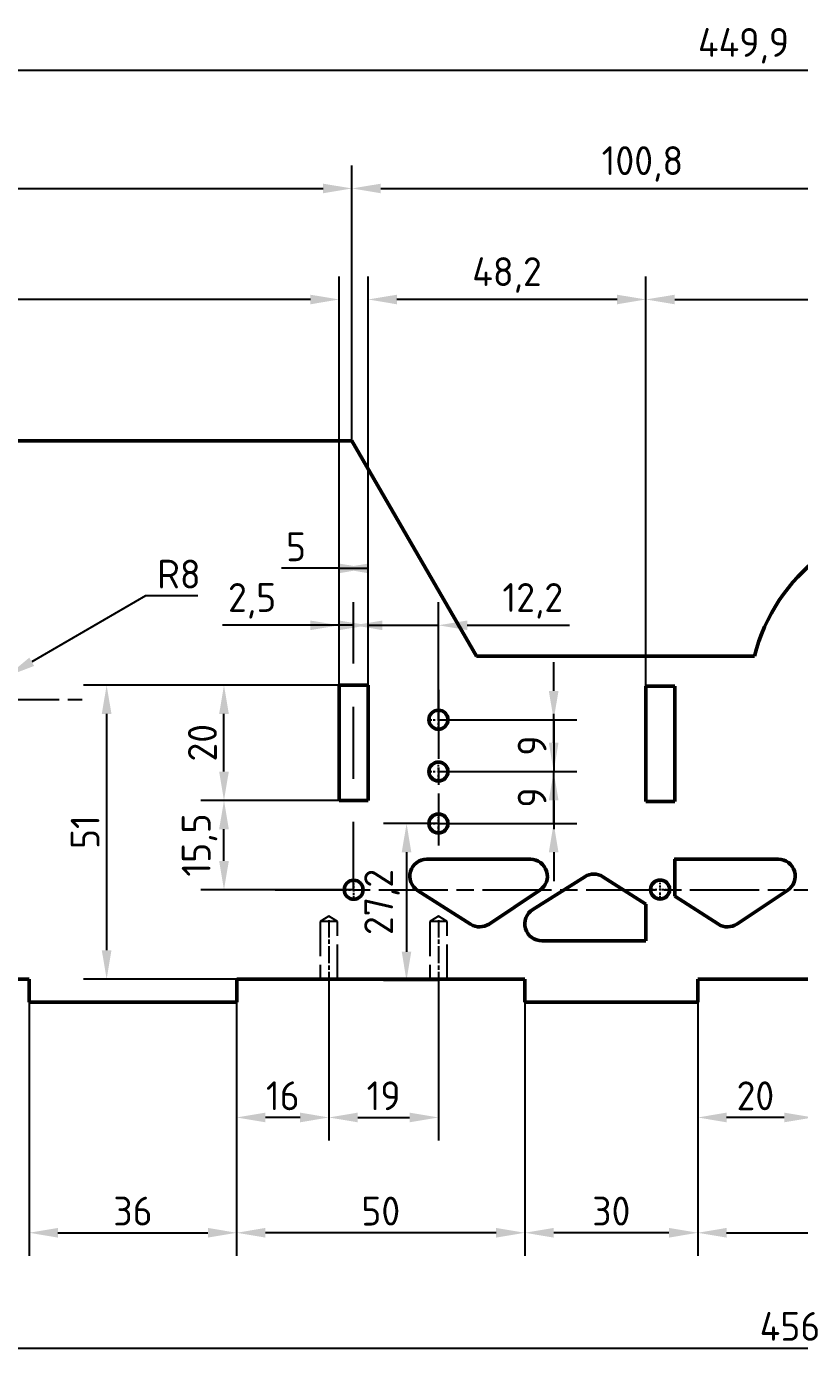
# Model space of a CAD drawing. Header units: millimetres. Extents: x -1615 to 4166, y 5 to 3174.
# Drawn here: x 147.2 to 214.2, y 495.9 to 612.5 of the extents above; entities that cross this region are included whole.
import ezdxf

# ---------------------------------------------------------------- set-up
doc = ezdxf.new("R2010")
doc.units = ezdxf.units.MM
doc.header["$LTSCALE"] = 0.25
doc.header["$PDSIZE"] = -1
for name, pattern in [('ACAD_ISO02W100', [15, 12, -3]), ('ACAD_ISO08W100', [36, 24, -3, 6, -3]), ('CENTER2', [1.125, 0.75, -0.125, 0.125, -0.125])]:
    doc.linetypes.add(name, pattern=pattern)
for name, color, linetype, lineweight in [('duong tam', 2, 'ACAD_ISO08W100', 25), ('kich thuoc', 1, 'Continuous', 25), ('Net dam', 7, 'Continuous', 50), ('netdut', 6, 'ACAD_ISO02W100', 25)]:
    doc.layers.add(name, color=color, linetype=linetype, lineweight=lineweight)
doc.styles.get("Standard").update_dxf_attribs({"font": ''})
doc.styles.get('Standard').set_extended_font_data('TCVN 7284')
doc.dimstyles.new('Ratio 2', dxfattribs={"dimtxt": 2.5, "dimasz": 2.5, "dimexe": 2, "dimexo": 0, "dimtad": 1, "dimtoh": 1, "dimdec": 1, "dimlfac": 2, "dimzin": 9, "dimtxsty": 'Standard', "dimcen": 2.5, "dimazin": 2, "dimtfac": 1, "dimtdec": 1, "dimtmove": 0, "dimatfit": 3, "dimfxl": 1, "dimtzin": 1, "dimarcsym": 0})

# ---------------------------------------------------------------- blocks, each defined once
blk = doc.blocks.new('*U512')
at = {"layer": 'duong tam', "color": 0, "linetype": 'CENTER2', "transparency": 16777216}
for p, q in [((-0.945, 0), (-0.165, 0)), ((0, 0.165), (0, 0.945)), ((0.165, 0), (0.945, 0)), ((0, -0.945), (0, -0.165))]:
    blk.add_line(p, q, dxfattribs=at)
at = {"layer": 'duong tam', "color": 0, "linetype": 'Continuous', "transparency": 16777216}
for p, q in [((-0.0825, 0), (0.0825, 0)), ((0, -0.0825), (0, 0.0825))]:
    blk.add_line(p, q, dxfattribs=at)
blk = doc.blocks.new('*U513')
at = {"layer": 'duong tam', "color": 0, "linetype": 'CENTER2', "transparency": 16777216}
for p, q in [((-0.945, 0), (-0.165, 0)), ((0, 0.165), (0, 0.945)), ((0.165, 0), (0.945, 0)), ((0, -0.945), (0, -0.165))]:
    blk.add_line(p, q, dxfattribs=at)
at = {"layer": 'duong tam', "color": 0, "linetype": 'Continuous', "transparency": 16777216}
for p, q in [((-0.0825, 0), (0.0825, 0)), ((0, -0.0825), (0, 0.0825))]:
    blk.add_line(p, q, dxfattribs=at)
blk = doc.blocks.new('*U535')
at = {"layer": 'duong tam', "color": 0, "ltscale": 0.25, "transparency": 16777216}
blk.add_line((0, 2.62), (0, -2.62), dxfattribs=at)
blk = doc.blocks.new('*U536')
at = {"layer": 'duong tam', "color": 0, "ltscale": 0.25, "transparency": 16777216}
blk.add_line((0, 2.62), (0, -2.62), dxfattribs=at)
blk = doc.blocks.new('*D541')
at = {"layer": 'Defpoints', "color": 0, "transparency": 16777216}
for p in [(145.48, 556.19), (142.02, 554.18)]:
    blk.add_point(p, dxfattribs=at)
at = {"layer": 'kich thuoc', "color": 0, "lineweight": -2, "transparency": 16777216}
for p, q in [((157.51, 563.18), (147.64, 557.45)), ((162.04, 563.18), (157.51, 563.18)), ((142.02, 554.18), (145.48, 556.19))]:
    blk.add_line(p, q, dxfattribs=at)
at = {"layer": 'kich thuoc', "color": 0, "transparency": 16777216}
blk.add_solid([(147.43, 557.81), (147.85, 557.09), (145.48, 556.19)], dxfattribs=at)
at = {"layer": 'kich thuoc', "color": 0, "transparency": 16777216, "insert": (160.41, 565.06), "char_height": 2.5, "attachment_point": 5}
blk.add_mtext('R8', dxfattribs=at)
blk = doc.blocks.new('*D543')
at = {"layer": 'Defpoints', "color": 0, "transparency": 16777216}
for p in [(321.86, 608.76), (96.92, 576.63), (321.86, 576.63)]:
    blk.add_point(p, dxfattribs=at)
at = {"layer": 'kich thuoc', "color": 0, "lineweight": -2, "transparency": 16777216}
for p, q in [((96.92, 576.63), (96.92, 610.76)), ((321.86, 576.63), (321.86, 610.76)), ((99.42, 608.76), (319.36, 608.76))]:
    blk.add_line(p, q, dxfattribs=at)
at = {"layer": 'kich thuoc', "color": 0, "transparency": 16777216}
for points in [[(99.42, 609.17), (99.42, 608.34), (96.92, 608.76)], [(319.36, 609.17), (319.36, 608.34), (321.86, 608.76)]]:
    blk.add_solid(points, dxfattribs=at)
at = {"layer": 'kich thuoc', "color": 0, "transparency": 16777216, "insert": (209.39, 610.88), "char_height": 2.5, "attachment_point": 5}
blk.add_mtext('449,9', dxfattribs=at)
blk = doc.blocks.new('*D544')
at = {"layer": 'Defpoints', "color": 0, "transparency": 16777216}
for p in [(175.42, 598.51), (96.92, 576.63), (175.42, 576.63)]:
    blk.add_point(p, dxfattribs=at)
at = {"layer": 'kich thuoc', "color": 0, "lineweight": -2, "transparency": 16777216}
for p, q in [((96.92, 576.63), (96.92, 600.51)), ((175.42, 576.63), (175.42, 600.51)), ((99.42, 598.51), (172.92, 598.51))]:
    blk.add_line(p, q, dxfattribs=at)
at = {"layer": 'kich thuoc', "color": 0, "transparency": 16777216}
for points in [[(99.42, 598.92), (99.42, 598.09), (96.92, 598.51)], [(172.92, 598.92), (172.92, 598.09), (175.42, 598.51)]]:
    blk.add_solid(points, dxfattribs=at)
at = {"layer": 'kich thuoc', "color": 0, "transparency": 16777216, "insert": (136.17, 600.38), "char_height": 2.5, "attachment_point": 5}
blk.add_mtext('157', dxfattribs=at)
blk = doc.blocks.new('*D546')
at = {"layer": 'Defpoints', "color": 0, "transparency": 16777216}
for p in [(175.42, 598.51), (225.82, 598.51), (225.82, 553.93)]:
    blk.add_point(p, dxfattribs=at)
at = {"layer": 'kich thuoc', "color": 0, "lineweight": -2, "transparency": 16777216}
for p, q in [((175.42, 598.51), (175.42, 600.51)), ((225.82, 594.38), (225.82, 600.51)), ((177.92, 598.51), (223.32, 598.51)), ((225.82, 553.93), (225.82, 587))]:
    blk.add_line(p, q, dxfattribs=at)
at = {"layer": 'kich thuoc', "color": 0, "transparency": 16777216}
for points in [[(177.92, 598.92), (177.92, 598.09), (175.42, 598.51)], [(223.32, 598.92), (223.32, 598.09), (225.82, 598.51)]]:
    blk.add_solid(points, dxfattribs=at)
at = {"layer": 'kich thuoc', "color": 0, "transparency": 16777216, "insert": (200.62, 600.63), "char_height": 2.5, "attachment_point": 5}
blk.add_mtext('100,8', dxfattribs=at)
blk = doc.blocks.new('*D559')
at = {"layer": 'Defpoints', "color": 0, "transparency": 16777216}
for p in [(215.42, 529.93), (205.42, 527.93), (205.42, 517.93)]:
    blk.add_point(p, dxfattribs=at)
at = {"layer": 'kich thuoc', "color": 0, "lineweight": -2, "transparency": 16777216}
for p, q in [((215.42, 529.93), (215.42, 515.93)), ((205.42, 527.93), (205.42, 515.93)), ((212.92, 517.93), (207.92, 517.93))]:
    blk.add_line(p, q, dxfattribs=at)
at = {"layer": 'kich thuoc', "color": 0, "transparency": 16777216}
for points in [[(207.92, 518.35), (207.92, 517.51), (205.42, 517.93)], [(212.92, 518.35), (212.92, 517.51), (215.42, 517.93)]]:
    blk.add_solid(points, dxfattribs=at)
at = {"layer": 'kich thuoc', "color": 0, "transparency": 16777216, "insert": (210.42, 519.81), "char_height": 2.5, "attachment_point": 5}
blk.add_mtext('20', dxfattribs=at)
blk = doc.blocks.new('*D561')
at = {"layer": 'Defpoints', "color": 0, "transparency": 16777216}
for p in [(99.42, 527.93), (327.42, 527.93), (327.42, 497.93)]:
    blk.add_point(p, dxfattribs=at)
at = {"layer": 'kich thuoc', "color": 0, "lineweight": -2, "transparency": 16777216}
for p, q in [((99.42, 527.93), (99.42, 495.93)), ((327.42, 527.93), (327.42, 495.93)), ((101.92, 497.93), (324.92, 497.93))]:
    blk.add_line(p, q, dxfattribs=at)
at = {"layer": 'kich thuoc', "color": 0, "transparency": 16777216}
for points in [[(101.92, 498.35), (101.92, 497.51), (99.42, 497.93)], [(324.92, 498.35), (324.92, 497.51), (327.42, 497.93)]]:
    blk.add_solid(points, dxfattribs=at)
at = {"layer": 'kich thuoc', "color": 0, "transparency": 16777216, "insert": (213.42, 499.81), "char_height": 2.5, "attachment_point": 5}
blk.add_mtext('456', dxfattribs=at)
blk = doc.blocks.new('*D564')
at = {"layer": 'Defpoints', "color": 0, "transparency": 16777216}
for p in [(147.42, 527.93), (165.42, 527.93), (165.42, 507.93)]:
    blk.add_point(p, dxfattribs=at)
at = {"layer": 'kich thuoc', "color": 0, "lineweight": -2, "transparency": 16777216}
for p, q in [((147.42, 527.93), (147.42, 505.93)), ((165.42, 527.93), (165.42, 505.93)), ((149.92, 507.93), (162.92, 507.93))]:
    blk.add_line(p, q, dxfattribs=at)
at = {"layer": 'kich thuoc', "color": 0, "transparency": 16777216}
for points in [[(149.92, 508.35), (149.92, 507.51), (147.42, 507.93)], [(162.92, 508.35), (162.92, 507.51), (165.42, 507.93)]]:
    blk.add_solid(points, dxfattribs=at)
at = {"layer": 'kich thuoc', "color": 0, "transparency": 16777216, "insert": (156.42, 509.81), "char_height": 2.5, "attachment_point": 5}
blk.add_mtext('36', dxfattribs=at)
blk = doc.blocks.new('*D565')
at = {"layer": 'Defpoints', "color": 0, "transparency": 16777216}
for p in [(165.42, 527.93), (190.42, 527.93), (165.42, 507.93)]:
    blk.add_point(p, dxfattribs=at)
at = {"layer": 'kich thuoc', "color": 0, "lineweight": -2, "transparency": 16777216}
for p, q in [((165.42, 527.93), (165.42, 505.93)), ((190.42, 527.93), (190.42, 505.93)), ((187.92, 507.93), (167.92, 507.93))]:
    blk.add_line(p, q, dxfattribs=at)
at = {"layer": 'kich thuoc', "color": 0, "transparency": 16777216}
for points in [[(167.92, 508.35), (167.92, 507.51), (165.42, 507.93)], [(187.92, 508.35), (187.92, 507.51), (190.42, 507.93)]]:
    blk.add_solid(points, dxfattribs=at)
at = {"layer": 'kich thuoc', "color": 0, "transparency": 16777216, "insert": (177.92, 509.81), "char_height": 2.5, "attachment_point": 5}
blk.add_mtext('50', dxfattribs=at)
blk = doc.blocks.new('*D566')
at = {"layer": 'Defpoints', "color": 0, "transparency": 16777216}
for p in [(190.42, 527.93), (205.42, 527.93), (190.42, 507.93)]:
    blk.add_point(p, dxfattribs=at)
at = {"layer": 'kich thuoc', "color": 0, "lineweight": -2, "transparency": 16777216}
for p, q in [((190.42, 527.93), (190.42, 505.93)), ((205.42, 527.93), (205.42, 505.93)), ((202.92, 507.93), (192.92, 507.93))]:
    blk.add_line(p, q, dxfattribs=at)
at = {"layer": 'kich thuoc', "color": 0, "transparency": 16777216}
for points in [[(192.92, 508.35), (192.92, 507.51), (190.42, 507.93)], [(202.92, 508.35), (202.92, 507.51), (205.42, 507.93)]]:
    blk.add_solid(points, dxfattribs=at)
at = {"layer": 'kich thuoc', "color": 0, "transparency": 16777216, "insert": (197.92, 509.81), "char_height": 2.5, "attachment_point": 5}
blk.add_mtext('30', dxfattribs=at)
blk = doc.blocks.new('*D567')
at = {"layer": 'Defpoints', "color": 0, "transparency": 16777216}
for p in [(205.42, 527.93), (251.02, 527.93), (251.02, 507.93)]:
    blk.add_point(p, dxfattribs=at)
at = {"layer": 'kich thuoc', "color": 0, "lineweight": -2, "transparency": 16777216}
for p, q in [((205.42, 527.93), (205.42, 505.93)), ((251.02, 527.93), (251.02, 505.93)), ((207.92, 507.93), (248.52, 507.93))]:
    blk.add_line(p, q, dxfattribs=at)
at = {"layer": 'kich thuoc', "color": 0, "transparency": 16777216}
for points in [[(207.92, 508.35), (207.92, 507.51), (205.42, 507.93)], [(248.52, 508.35), (248.52, 507.51), (251.02, 507.93)]]:
    blk.add_solid(points, dxfattribs=at)
at = {"layer": 'kich thuoc', "color": 0, "transparency": 16777216, "insert": (228.22, 510.06), "char_height": 2.5, "attachment_point": 5}
blk.add_mtext('91,2', dxfattribs=at)
blk = doc.blocks.new('*D741')
at = {"layer": 'Defpoints', "color": 0, "transparency": 16777216}
for p in [(173.42, 529.81), (165.42, 527.93), (165.42, 517.93)]:
    blk.add_point(p, dxfattribs=at)
at = {"layer": 'kich thuoc', "color": 0, "lineweight": -2, "transparency": 16777216}
for p, q in [((173.42, 529.81), (173.42, 515.93)), ((165.42, 527.93), (165.42, 515.93)), ((170.92, 517.93), (167.92, 517.93))]:
    blk.add_line(p, q, dxfattribs=at)
at = {"layer": 'kich thuoc', "color": 0, "transparency": 16777216}
for points in [[(167.92, 518.35), (167.92, 517.51), (165.42, 517.93)], [(170.92, 518.35), (170.92, 517.51), (173.42, 517.93)]]:
    blk.add_solid(points, dxfattribs=at)
at = {"layer": 'kich thuoc', "color": 0, "transparency": 16777216, "insert": (169.42, 519.81), "char_height": 2.5, "attachment_point": 5}
blk.add_mtext('16', dxfattribs=at)
blk = doc.blocks.new('*D742')
at = {"layer": 'Defpoints', "color": 0, "transparency": 16777216}
for p in [(173.42, 529.93), (182.92, 529.93), (182.92, 517.93)]:
    blk.add_point(p, dxfattribs=at)
at = {"layer": 'kich thuoc', "color": 0, "lineweight": -2, "transparency": 16777216}
for p, q in [((173.42, 529.93), (173.42, 515.93)), ((182.92, 529.93), (182.92, 515.93)), ((175.92, 517.93), (180.42, 517.93))]:
    blk.add_line(p, q, dxfattribs=at)
at = {"layer": 'kich thuoc', "color": 0, "transparency": 16777216}
for points in [[(175.92, 518.35), (175.92, 517.51), (173.42, 517.93)], [(180.42, 518.35), (180.42, 517.51), (182.92, 517.93)]]:
    blk.add_solid(points, dxfattribs=at)
at = {"layer": 'kich thuoc', "color": 0, "transparency": 16777216, "insert": (178.17, 519.81), "char_height": 2.5, "attachment_point": 5}
blk.add_mtext('19', dxfattribs=at)
blk = doc.blocks.new('*D745')
at = {"layer": 'Defpoints', "color": 0, "transparency": 16777216}
for p in [(99.42, 588.88), (99.42, 564.63), (174.32, 553.03)]:
    blk.add_point(p, dxfattribs=at)
at = {"layer": 'kich thuoc', "color": 0, "lineweight": -2, "transparency": 16777216}
for p, q in [((99.42, 564.63), (99.42, 590.88)), ((174.32, 553.03), (174.32, 590.88)), ((171.82, 588.88), (101.92, 588.88))]:
    blk.add_line(p, q, dxfattribs=at)
at = {"layer": 'kich thuoc', "color": 0, "transparency": 16777216}
for points in [[(101.92, 589.29), (101.92, 588.46), (99.42, 588.88)], [(171.82, 589.29), (171.82, 588.46), (174.32, 588.88)]]:
    blk.add_solid(points, dxfattribs=at)
at = {"layer": 'kich thuoc', "color": 0, "transparency": 16777216, "insert": (136.87, 591), "char_height": 2.5, "attachment_point": 5}
blk.add_mtext('149,8', dxfattribs=at)
blk = doc.blocks.new('*D746')
at = {"layer": 'Defpoints', "color": 0, "transparency": 16777216}
for p in [(174.32, 565.56), (174.32, 555.43), (176.82, 555.43)]:
    blk.add_point(p, dxfattribs=at)
at = {"layer": 'kich thuoc', "color": 0, "lineweight": -2, "transparency": 16777216}
for p, q in [((174.32, 555.43), (174.32, 567.56)), ((176.82, 555.43), (176.82, 567.56)), ((174.32, 565.56), (169.32, 565.56)), ((174.32, 565.56), (176.82, 565.56))]:
    blk.add_line(p, q, dxfattribs=at)
at = {"layer": 'kich thuoc', "color": 0, "transparency": 16777216}
for points in [[(174.32, 565.97), (174.32, 565.14), (176.82, 565.56)], [(176.82, 565.97), (176.82, 565.14), (174.32, 565.56)]]:
    blk.add_solid(points, dxfattribs=at)
at = {"layer": 'kich thuoc', "color": 0, "transparency": 16777216, "insert": (170.57, 567.43), "char_height": 2.5, "attachment_point": 5}
blk.add_mtext('5', dxfattribs=at)
blk = doc.blocks.new('*D747')
at = {"layer": 'Defpoints', "color": 0, "transparency": 16777216}
for p in [(164.32, 555.43), (174.32, 555.43), (174.32, 545.43)]:
    blk.add_point(p, dxfattribs=at)
at = {"layer": 'kich thuoc', "color": 0, "lineweight": -2, "transparency": 16777216}
for p, q in [((174.32, 555.43), (162.32, 555.43)), ((164.32, 547.93), (164.32, 552.93)), ((174.32, 545.43), (162.32, 545.43))]:
    blk.add_line(p, q, dxfattribs=at)
at = {"layer": 'kich thuoc', "color": 0, "transparency": 16777216}
for points in [[(163.9, 552.93), (164.74, 552.93), (164.32, 555.43)], [(163.9, 547.93), (164.74, 547.93), (164.32, 545.43)]]:
    blk.add_solid(points, dxfattribs=at)
at = {"layer": 'kich thuoc', "color": 0, "transparency": 16777216, "insert": (162.45, 550.43), "char_height": 2.5, "attachment_point": 5, "rotation": 90}
blk.add_mtext('20', dxfattribs=at)
blk = doc.blocks.new('*D748')
at = {"layer": 'Defpoints', "color": 0, "transparency": 16777216}
for p in [(176.82, 588.88), (176.82, 553.03), (200.92, 552.93)]:
    blk.add_point(p, dxfattribs=at)
at = {"layer": 'kich thuoc', "color": 0, "lineweight": -2, "transparency": 16777216}
for p, q in [((176.82, 553.03), (176.82, 590.88)), ((200.92, 552.93), (200.92, 590.88)), ((198.42, 588.88), (179.32, 588.88))]:
    blk.add_line(p, q, dxfattribs=at)
at = {"layer": 'kich thuoc', "color": 0, "transparency": 16777216}
for points in [[(179.32, 589.29), (179.32, 588.46), (176.82, 588.88)], [(198.42, 589.29), (198.42, 588.46), (200.92, 588.88)]]:
    blk.add_solid(points, dxfattribs=at)
at = {"layer": 'kich thuoc', "color": 0, "transparency": 16777216, "insert": (188.87, 591), "char_height": 2.5, "attachment_point": 5}
blk.add_mtext('48,2', dxfattribs=at)
blk = doc.blocks.new('*D749')
at = {"layer": 'Defpoints', "color": 0, "transparency": 16777216}
for p in [(249.82, 588.88), (200.92, 552.93), (249.82, 552.93)]:
    blk.add_point(p, dxfattribs=at)
at = {"layer": 'kich thuoc', "color": 0, "lineweight": -2, "transparency": 16777216}
for p, q in [((200.92, 552.93), (200.92, 590.88)), ((249.82, 552.93), (249.82, 590.88)), ((203.42, 588.88), (247.32, 588.88))]:
    blk.add_line(p, q, dxfattribs=at)
at = {"layer": 'kich thuoc', "color": 0, "transparency": 16777216}
for points in [[(203.42, 589.29), (203.42, 588.46), (200.92, 588.88)], [(247.32, 589.29), (247.32, 588.46), (249.82, 588.88)]]:
    blk.add_solid(points, dxfattribs=at)
at = {"layer": 'kich thuoc', "color": 0, "transparency": 16777216, "insert": (225.37, 591), "char_height": 2.5, "attachment_point": 5}
blk.add_mtext('97,8', dxfattribs=at)
blk = doc.blocks.new('*D757')
at = {"layer": 'Defpoints', "color": 0, "transparency": 16777216}
for p in [(164.32, 545.43), (174.32, 545.43), (175.57, 537.68)]:
    blk.add_point(p, dxfattribs=at)
at = {"layer": 'kich thuoc', "color": 0, "lineweight": -2, "transparency": 16777216}
for p, q in [((174.32, 545.43), (162.32, 545.43)), ((164.32, 540.18), (164.32, 542.93)), ((175.57, 537.68), (162.32, 537.68))]:
    blk.add_line(p, q, dxfattribs=at)
at = {"layer": 'kich thuoc', "color": 0, "transparency": 16777216}
for points in [[(163.9, 542.93), (164.74, 542.93), (164.32, 545.43)], [(163.9, 540.18), (164.74, 540.18), (164.32, 537.68)]]:
    blk.add_solid(points, dxfattribs=at)
at = {"layer": 'kich thuoc', "color": 0, "transparency": 16777216, "insert": (162.2, 541.56), "char_height": 2.5, "attachment_point": 5, "rotation": 90}
blk.add_mtext('15,5', dxfattribs=at)
blk = doc.blocks.new('*D758')
at = {"layer": 'Defpoints', "color": 0, "transparency": 16777216}
for p in [(174.32, 560.62), (174.32, 555.43), (175.57, 537.68)]:
    blk.add_point(p, dxfattribs=at)
at = {"layer": 'kich thuoc', "color": 0, "lineweight": -2, "transparency": 16777216}
for p, q in [((174.32, 557.31), (174.32, 562.62)), ((175.57, 557.31), (175.57, 562.62)), ((171.82, 560.62), (164.2, 560.62)), ((175.57, 560.62), (174.32, 560.62)), ((178.07, 560.62), (180.57, 560.62)), ((175.57, 547.31), (175.57, 553.56)), ((175.57, 537.68), (175.57, 543.56))]:
    blk.add_line(p, q, dxfattribs=at)
at = {"layer": 'kich thuoc', "color": 0, "transparency": 16777216}
for points in [[(171.82, 561.03), (171.82, 560.2), (174.32, 560.62)], [(178.07, 561.03), (178.07, 560.2), (175.57, 560.62)]]:
    blk.add_solid(points, dxfattribs=at)
at = {"layer": 'kich thuoc', "color": 0, "transparency": 16777216, "insert": (166.76, 562.74), "char_height": 2.5, "attachment_point": 5}
blk.add_mtext('2,5', dxfattribs=at)
blk = doc.blocks.new('*D760')
at = {"layer": 'Defpoints', "color": 0, "transparency": 16777216}
for p in [(174.32, 555.43), (154.14, 529.93), (174.32, 529.93)]:
    blk.add_point(p, dxfattribs=at)
at = {"layer": 'kich thuoc', "color": 0, "lineweight": -2, "transparency": 16777216}
for p, q in [((174.32, 555.43), (152.14, 555.43)), ((154.14, 552.93), (154.14, 532.43)), ((174.32, 529.93), (152.14, 529.93))]:
    blk.add_line(p, q, dxfattribs=at)
at = {"layer": 'kich thuoc', "color": 0, "transparency": 16777216}
for points in [[(153.72, 552.93), (154.56, 552.93), (154.14, 555.43)], [(153.72, 532.43), (154.56, 532.43), (154.14, 529.93)]]:
    blk.add_solid(points, dxfattribs=at)
at = {"layer": 'kich thuoc', "color": 0, "transparency": 16777216, "insert": (152.27, 542.68), "char_height": 2.5, "attachment_point": 5, "rotation": 90}
blk.add_mtext('51', dxfattribs=at)
blk = doc.blocks.new('*D769')
at = {"layer": 'Defpoints', "color": 0, "transparency": 16777216}
for p in [(182.92, 543.43), (180.15, 529.81), (182.92, 529.81)]:
    blk.add_point(p, dxfattribs=at)
at = {"layer": 'kich thuoc', "color": 0, "lineweight": -2, "transparency": 16777216}
for p, q in [((182.92, 543.43), (178.16, 543.43)), ((180.15, 540.93), (180.15, 532.31)), ((182.92, 529.81), (178.15, 529.81))]:
    blk.add_line(p, q, dxfattribs=at)
at = {"layer": 'kich thuoc', "color": 0, "transparency": 16777216}
for points in [[(179.74, 540.93), (180.57, 540.93), (180.16, 543.43)], [(179.74, 532.31), (180.57, 532.31), (180.15, 529.81)]]:
    blk.add_solid(points, dxfattribs=at)
at = {"layer": 'kich thuoc', "color": 0, "transparency": 16777216, "insert": (178.03, 536.62), "char_height": 2.5, "attachment_point": 5, "rotation": 89.9903}
blk.add_mtext('27,2', dxfattribs=at)
blk = doc.blocks.new('*D770')
at = {"layer": 'Defpoints', "color": 0, "transparency": 16777216}
for p in [(182.92, 547.93), (192.92, 547.93), (182.92, 543.43)]:
    blk.add_point(p, dxfattribs=at)
at = {"layer": 'kich thuoc', "color": 0, "lineweight": -2, "transparency": 16777216}
for p, q in [((192.92, 550.43), (192.92, 552.93)), ((182.92, 547.93), (194.92, 547.93)), ((192.92, 543.43), (192.92, 547.93)), ((182.92, 543.43), (194.92, 543.43)), ((192.92, 540.93), (192.92, 538.43))]:
    blk.add_line(p, q, dxfattribs=at)
at = {"layer": 'kich thuoc', "color": 0, "transparency": 16777216}
for points in [[(192.5, 550.43), (193.34, 550.43), (192.92, 547.93)], [(192.5, 540.93), (193.34, 540.93), (192.92, 543.43)]]:
    blk.add_solid(points, dxfattribs=at)
at = {"layer": 'kich thuoc', "color": 0, "transparency": 16777216, "insert": (191.05, 545.68), "char_height": 2.5, "attachment_point": 5, "rotation": 90}
blk.add_mtext('9', dxfattribs=at)
blk = doc.blocks.new('*D771')
at = {"layer": 'Defpoints', "color": 0, "transparency": 16777216}
for p in [(182.92, 552.43), (182.92, 547.93), (192.92, 547.93)]:
    blk.add_point(p, dxfattribs=at)
at = {"layer": 'kich thuoc', "color": 0, "lineweight": -2, "transparency": 16777216}
for p, q in [((192.92, 554.93), (192.92, 557.43)), ((182.92, 552.43), (194.92, 552.43)), ((192.92, 552.43), (192.92, 547.93)), ((182.92, 547.93), (194.92, 547.93)), ((192.92, 545.43), (192.92, 542.93))]:
    blk.add_line(p, q, dxfattribs=at)
at = {"layer": 'kich thuoc', "color": 0, "transparency": 16777216}
for points in [[(192.5, 554.93), (193.34, 554.93), (192.92, 552.43)], [(192.5, 545.43), (193.34, 545.43), (192.92, 547.93)]]:
    blk.add_solid(points, dxfattribs=at)
at = {"layer": 'kich thuoc', "color": 0, "transparency": 16777216, "insert": (191.05, 550.18), "char_height": 2.5, "attachment_point": 5, "rotation": 90}
blk.add_mtext('9', dxfattribs=at)
blk = doc.blocks.new('*U779')
at = {"layer": 'duong tam', "color": 0, "linetype": 'CENTER2', "transparency": 16777216}
for p, q in [((-0.945, 0), (-0.165, 0)), ((0, 0.165), (0, 0.945)), ((0.165, 0), (0.945, 0)), ((0, -0.945), (0, -0.165))]:
    blk.add_line(p, q, dxfattribs=at)
at = {"layer": 'duong tam', "color": 0, "linetype": 'Continuous', "transparency": 16777216}
for p, q in [((-0.0825, 0), (0.0825, 0)), ((0, -0.0825), (0, 0.0825))]:
    blk.add_line(p, q, dxfattribs=at)
blk = doc.blocks.new('*U780')
at = {"layer": 'duong tam', "color": 0, "linetype": 'CENTER2', "transparency": 16777216}
for p, q in [((-0.945, 0), (-0.165, 0)), ((0, 0.165), (0, 0.945)), ((0.165, 0), (0.945, 0)), ((0, -0.945), (0, -0.165))]:
    blk.add_line(p, q, dxfattribs=at)
at = {"layer": 'duong tam', "color": 0, "linetype": 'Continuous', "transparency": 16777216}
for p, q in [((-0.0825, 0), (0.0825, 0)), ((0, -0.0825), (0, 0.0825))]:
    blk.add_line(p, q, dxfattribs=at)
blk = doc.blocks.new('*U781')
at = {"layer": 'duong tam', "color": 0, "linetype": 'CENTER2', "transparency": 16777216}
for p, q in [((-0.945, 0), (-0.165, 0)), ((0, 0.165), (0, 0.945)), ((0.165, 0), (0.945, 0)), ((0, -0.945), (0, -0.165))]:
    blk.add_line(p, q, dxfattribs=at)
at = {"layer": 'duong tam', "color": 0, "linetype": 'Continuous', "transparency": 16777216}
for p, q in [((-0.0825, 0), (0.0825, 0)), ((0, -0.0825), (0, 0.0825))]:
    blk.add_line(p, q, dxfattribs=at)
blk = doc.blocks.new('*D782')
at = {"layer": 'Defpoints', "color": 0, "transparency": 16777216}
for p in [(182.92, 560.62), (176.82, 555.43), (182.92, 552.43)]:
    blk.add_point(p, dxfattribs=at)
at = {"layer": 'kich thuoc', "color": 0, "lineweight": -2, "transparency": 16777216}
for p, q in [((176.82, 555.43), (176.82, 562.62)), ((182.92, 552.43), (182.92, 562.62)), ((174.32, 560.62), (171.82, 560.62)), ((176.82, 560.62), (182.92, 560.62)), ((185.42, 560.62), (194.3, 560.62))]:
    blk.add_line(p, q, dxfattribs=at)
at = {"layer": 'kich thuoc', "color": 0, "transparency": 16777216}
for points in [[(174.32, 561.03), (174.32, 560.2), (176.82, 560.62)], [(185.42, 561.03), (185.42, 560.2), (182.92, 560.62)]]:
    blk.add_solid(points, dxfattribs=at)
at = {"layer": 'kich thuoc', "color": 0, "transparency": 16777216, "insert": (191.11, 562.74), "char_height": 2.5, "attachment_point": 5}
blk.add_mtext('12,2', dxfattribs=at)

msp = doc.modelspace()

# ---------------------------------------------------------------- linework, layer by layer
at = {"layer": 'duong tam'}
for p, q in [((182.921, 555.033), (182.921, 541.531)), ((126.021, 554.181), (152.021, 554.181)), ((168.746, 537.682), (257.746, 537.682))]:
    msp.add_line(p, q, dxfattribs=at)
at = {"layer": 'Net dam'}
for p, q in [((96.921, 576.631), (175.421, 576.631)), ((175.421, 576.631), (186.218, 557.931)), ((210.329, 557.931), (186.218, 557.931)), ((176.821, 555.434), (174.321, 555.434)), ((174.321, 555.434), (174.321, 545.434)), ((176.821, 545.434), (176.821, 555.434)), ((203.421, 555.331), (200.921, 555.331)), ((200.921, 555.331), (200.921, 545.331)), ((203.421, 545.331), (203.421, 555.331)), ((174.321, 545.434), (176.821, 545.434)), ((200.921, 545.331), (203.421, 545.331)), ((190.909, 540.322), (181.909, 540.322)), ((212.409, 540.322), (203.409, 540.322)), ((203.421, 540.322), (203.421, 537.111)), ((195.614, 538.815), (191.118, 535.974)), ((200.921, 536.433), (197.185, 538.813)), ((181.122, 537.62), (185.715, 534.694)), ((187.313, 534.709), (191.72, 537.635)), ((208.813, 534.709), (213.22, 537.635)), ((200.921, 536.433), (200.921, 533.256)), ((203.421, 537.111), (207.215, 534.694)), ((191.118, 535.974), (191.114, 535.97)), ((191.909, 533.256), (200.921, 533.256)), ((135.421, 529.931), (147.421, 529.931)), ((147.421, 529.931), (147.421, 527.931)), ((165.421, 527.931), (165.421, 529.931)), ((165.421, 529.931), (190.421, 529.931)), ((190.421, 529.931), (190.421, 527.931)), ((205.421, 529.931), (251.021, 529.931)), ((205.421, 527.931), (205.421, 529.931)), ((147.421, 527.931), (165.421, 527.931)), ((190.421, 527.931), (205.421, 527.931))]:
    msp.add_line(p, q, dxfattribs=at)
for centre in [(182.921, 552.432), (182.921, 547.932), (182.921, 543.432), (175.571, 537.682), (202.15, 537.699)]:
    msp.add_circle(centre, 0.825, dxfattribs=at)
for centre, radius, start, end in [((225.821, 553.931), 16, 14.47751, 165.52249), ((181.909, 538.856), 1.466, 90, 237.50422), ((190.909, 538.856), 1.466, 303.58451, 90), ((203.409, 538.856), 1.466, 89.5179, 90), ((212.409, 538.856), 1.466, 303.58451, 90), ((196.397, 537.576), 1.466, 57.50422, 122.29521), ((191.88, 534.721), 1.466, 121.52516, 271.13597), ((186.503, 535.931), 1.466, 237.50422, 303.58451), ((208.003, 535.931), 1.466, 237.50422, 303.58451)]:
    msp.add_arc(centre, radius, start, end, dxfattribs=at)
at = {"layer": 'netdut'}
for p, q in [((173.421, 535.381), (172.671, 534.931)), ((174.171, 534.931), (173.421, 535.381)), ((182.919, 535.381), (182.169, 534.931)), ((183.669, 534.931), (182.919, 535.381)), ((174.171, 534.931), (172.671, 534.931)), ((172.671, 534.931), (172.671, 529.931)), ((174.171, 529.931), (174.171, 534.931)), ((183.669, 534.931), (182.169, 534.931)), ((182.169, 534.931), (182.169, 529.931)), ((183.669, 529.931), (183.669, 534.931))]:
    msp.add_line(p, q, dxfattribs=at)

# ---------------------------------------------------------------- block references
at = {"layer": 'duong tam', "linetype": 'CENTER2'}
for name, p in [('*U779', (182.921, 552.432)), ('*U780', (182.921, 547.932)), ('*U781', (182.921, 543.432)), ('*U512', (175.571, 537.682)), ('*U513', (202.15, 537.699))]:
    msp.add_blockref(name, p, dxfattribs=at)
at = {"layer": 'duong tam', "ltscale": 0.25}
for name, p in [('*U535', (173.421, 532.431)), ('*U536', (182.919, 532.431))]:
    msp.add_blockref(name, p, dxfattribs=at)

# ---------------------------------------------------------------- dimensions: what is measured, and where the dimension line sits
at = {"layer": 'kich thuoc'}
for base, p1, p2, picture, middle in [((321.864, 608.756), (96.921, 576.631), (321.864, 576.631), '*D543', (209.393, 608.756)), ((175.421, 598.506), (96.921, 576.631), (175.421, 576.631), '*D544', (136.171, 598.506)), ((99.421, 588.877), (174.321, 553.034), (99.421, 564.631), '*D745', (136.871, 588.877))]:
    dim = msp.add_linear_dim(base=base, p1=p1, p2=p2, dimstyle='Ratio 2', dxfattribs=at)
    dim.commit()
    dim.dimension.update_dxf_attribs({"geometry": picture, "text_midpoint": middle, "dimtype": 160})
for base, p1, p2, picture, middle in [((225.821, 598.506), (175.421, 598.506), (225.821, 553.931), '*D546', (200.621, 600.631)), ((176.821, 588.877), (200.921, 552.931), (176.821, 553.034), '*D748', (188.871, 591.002)), ((249.821, 588.877), (200.921, 552.931), (249.821, 552.931), '*D749', (225.371, 591.002)), ((174.321, 565.555), (176.821, 555.434), (174.321, 555.434), '*D746', (170.571, 567.43)), ((174.321, 560.616), (175.571, 537.682), (174.321, 555.434), '*D758', (166.759, 562.741)), ((182.921, 560.616), (176.821, 555.434), (182.921, 552.432), '*D782', (191.109, 562.741)), ((165.421, 517.931), (173.421, 529.811), (165.421, 527.931), '*D741', (169.421, 519.806)), ((182.919, 517.931), (173.421, 529.931), (182.919, 529.931), '*D742', (178.17, 519.806)), ((205.421, 517.931), (215.421, 529.931), (205.421, 527.931), '*D559', (210.421, 519.806)), ((327.421, 497.931), (99.421, 527.931), (327.421, 527.931), '*D561', (213.421, 499.806)), ((165.421, 507.931), (147.421, 527.931), (165.421, 527.931), '*D564', (156.421, 509.806)), ((165.421, 507.931), (190.421, 527.931), (165.421, 527.931), '*D565', (177.921, 509.806)), ((190.421, 507.931), (205.421, 527.931), (190.421, 527.931), '*D566', (197.921, 509.806)), ((251.021, 507.931), (205.421, 527.931), (251.021, 527.931), '*D567', (228.221, 510.056))]:
    dim = msp.add_linear_dim(base=base, p1=p1, p2=p2, dimstyle='Ratio 2', dxfattribs=at)
    dim.commit()
    dim.dimension.update_dxf_attribs({"geometry": picture, "text_midpoint": middle})
dim = msp.add_radius_dim(center=(142.021, 554.181), mpoint=(145.48, 556.19), dimstyle='Ratio 2', dxfattribs=at)
dim.commit()
dim.dimension.update_dxf_attribs({"geometry": '*D541', "text_midpoint": (160.414, 563.181), "dimtype": 164})
for base, p1, p2, picture, middle in [((192.921, 547.932), (182.921, 552.432), (182.921, 547.932), '*D771', (191.046, 550.182)), ((154.141, 529.931), (174.321, 555.434), (174.321, 529.931), '*D760', (152.266, 542.682)), ((164.321, 555.434), (174.321, 545.434), (174.321, 555.434), '*D747', (162.446, 550.434)), ((192.921, 547.932), (182.921, 543.432), (182.921, 547.932), '*D770', (191.046, 545.682)), ((164.321, 545.434), (175.571, 537.682), (174.321, 545.434), '*D757', (162.196, 541.558))]:
    dim = msp.add_linear_dim(base=base, p1=p1, p2=p2, angle=90, dimstyle='Ratio 2', dxfattribs=at)
    dim.commit()
    dim.dimension.update_dxf_attribs({"geometry": picture, "text_midpoint": middle})
dim = msp.add_aligned_dim(p1=(182.921, 543.432), p2=(182.919, 529.811), distance=-2.766, dimstyle='Ratio 2', dxfattribs=at)
dim.commit()
dim.dimension.update_dxf_attribs({"geometry": '*D769', "text_midpoint": (178.029, 536.622)})

doc.saveas('drawing.dxf')
